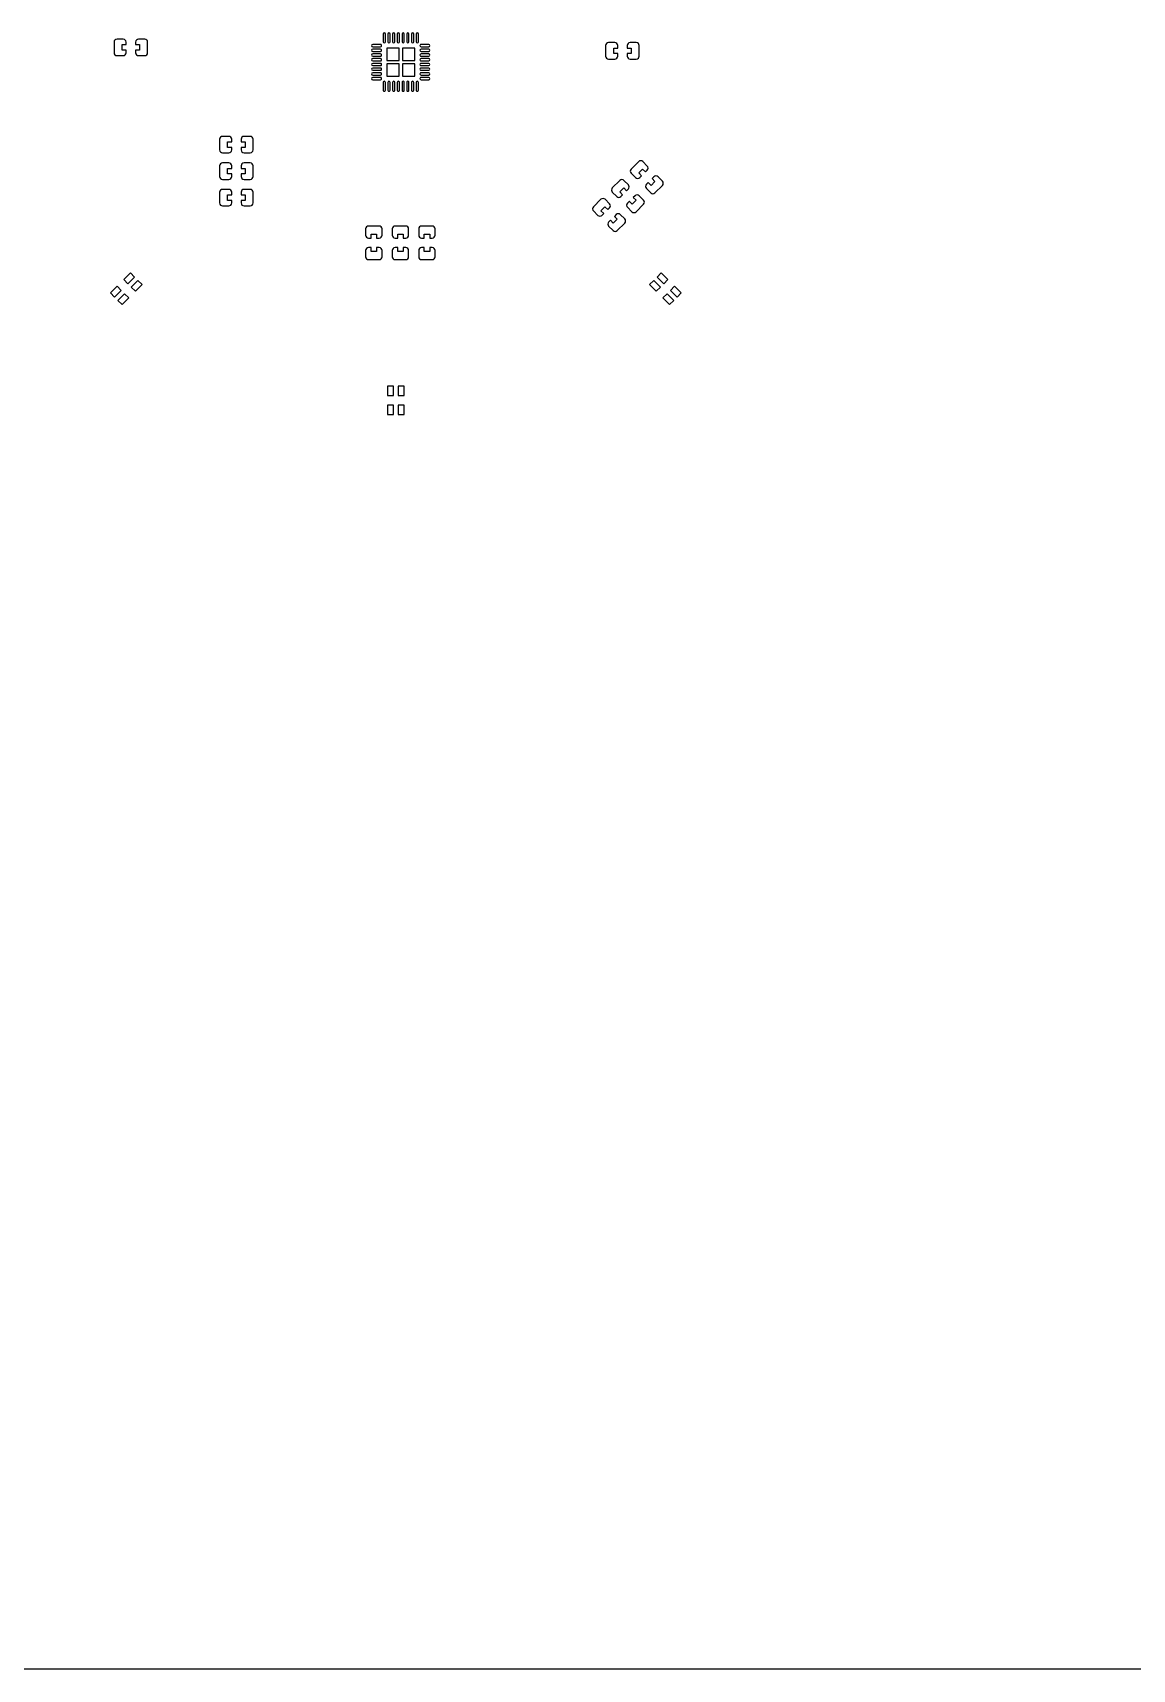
# Model space of a CAD drawing. Extents: x -190 to 190, y -140 to 140.
# Drawn here: x -93.3 to 0, y -140 to -1.1 of the extents above; entities that cross this region are included whole.
import ezdxf

# ---------------------------------------------------------------- set-up
doc = ezdxf.new("R2010")
doc.units = 0
doc.header["$MEASUREMENT"] = 0
doc.layers.get('0').update_dxf_attribs({"linetype": 'CONTINUOUS'})

msp = doc.modelspace()

# ---------------------------------------------------------------- linework, layer by layer
for points in [[(-189.999551, 135.000439, -0.414214), (-184.999531, 140.00043), (-184.999531, 140.00043), (185.000469, 140.00043), (185.000469, 140.00043, -0.414214), (190.000469, 135.000439), (190.000469, 135.000439), (190.000469, -134.999561), (190.000469, -134.999561, -0.414214), (185.000469, -139.99957), (185.000469, -139.99957), (-184.999531, -139.99957), (-184.999531, -139.99957, -0.414214), (-189.999551, -134.999561), (-189.999551, -134.999561), (-189.999551, 135.000439)], [(-63.348999, -1.241, 0.999997), (-63.538999, -1.241), (-63.538999, -1.241), (-63.538999, -1.901), (-63.538999, -1.901, 0.999986), (-63.348999, -1.901), (-63.348999, -1.901), (-63.348999, -1.241)], [(-62.948003, -1.241, 0.999997), (-63.138003, -1.241), (-63.138003, -1.241), (-63.138003, -1.901), (-63.138003, -1.901, 0.999986), (-62.948003, -1.901), (-62.948003, -1.901), (-62.948003, -1.241)], [(-62.549004, -1.241, 0.999997), (-62.738999, -1.241), (-62.738999, -1.241), (-62.738999, -1.901), (-62.738999, -1.901, 0.999986), (-62.549004, -1.901), (-62.549004, -1.901), (-62.549004, -1.241)], [(-62.148999, -1.241, 0.999997), (-62.338999, -1.241), (-62.338999, -1.241), (-62.338999, -1.901), (-62.338999, -1.901, 0.999986), (-62.148999, -1.901), (-62.148999, -1.901), (-62.148999, -1.241)], [(-61.748999, -1.241, 0.999997), (-61.938999, -1.241), (-61.938999, -1.241), (-61.938999, -1.901), (-61.938999, -1.901, 0.999986), (-61.748999, -1.901), (-61.748999, -1.901), (-61.748999, -1.241)], [(-61.348999, -1.241, 0.999997), (-61.538999, -1.241), (-61.538999, -1.241), (-61.538999, -1.901), (-61.538999, -1.901, 0.999986), (-61.348999, -1.901), (-61.348999, -1.901), (-61.348999, -1.241)], [(-60.947998, -1.241, 0.999997), (-61.137998, -1.241), (-61.137998, -1.241), (-61.137998, -1.901), (-61.137998, -1.901, 0.999986), (-60.947998, -1.901), (-60.947998, -1.901), (-60.947998, -1.241)], [(-60.547998, -1.241, 0.999997), (-60.738003, -1.241), (-60.738003, -1.241), (-60.738003, -1.901), (-60.738003, -1.901, 0.999986), (-60.547998, -1.901), (-60.547998, -1.901), (-60.547998, -1.241)], [(-85.337998, -1.921, 0.414685), (-85.587002, -1.672), (-85.587002, -1.672), (-86.112002, -1.672), (-86.112002, -1.672, 0.413451), (-86.360996, -1.921), (-86.360996, -1.921), (-86.360996, -2.821), (-86.360996, -2.821, 0.413739), (-86.112002, -3.07), (-86.112002, -3.07), (-85.585996, -3.07), (-85.585996, -3.07, 0.41379), (-85.337998, -2.821), (-85.337998, -2.821), (-85.337998, -2.604), (-85.337998, -2.604), (-85.677998, -2.604), (-85.677998, -2.604), (-85.677998, -2.138), (-85.677998, -2.138), (-85.337998, -2.138), (-85.337998, -2.138), (-85.337998, -1.921)], [(-83.512998, -1.921, 0.414673), (-83.762002, -1.672), (-83.762002, -1.672), (-84.287002, -1.672), (-84.287002, -1.672, 0.413466), (-84.536006, -1.921), (-84.536006, -1.921), (-84.536006, -2.138), (-84.536006, -2.138), (-84.195, -2.138), (-84.195, -2.138), (-84.195, -2.604), (-84.195, -2.604), (-84.536006, -2.604), (-84.536006, -2.604), (-84.536006, -2.821), (-84.536006, -2.821, 0.413755), (-84.287002, -3.07), (-84.287002, -3.07), (-83.762002, -3.07), (-83.762002, -3.07, 0.414963), (-83.512998, -2.821), (-83.512998, -2.821), (-83.512998, -1.921)], [(-63.763999, -2.316, 1.000103), (-63.763999, -2.126), (-63.763999, -2.126), (-64.423999, -2.126), (-64.423999, -2.126, 0.999949), (-64.423999, -2.316), (-64.423999, -2.316), (-63.763999, -2.316)], [(-63.763999, -2.716, 1.000103), (-63.763999, -2.526), (-63.763999, -2.526), (-64.423999, -2.526), (-64.423999, -2.526, 0.999949), (-64.423999, -2.716), (-64.423999, -2.716), (-63.763999, -2.716)], [(-59.663999, -2.316, 1), (-59.663999, -2.126), (-59.663999, -2.126), (-60.323999, -2.126), (-60.323999, -2.126, 1.000051), (-60.323999, -2.316), (-60.323999, -2.316), (-59.663999, -2.316)], [(-59.663999, -2.716, 1), (-59.663999, -2.526), (-59.663999, -2.526), (-60.323999, -2.526), (-60.323999, -2.526, 1.000051), (-60.323999, -2.716), (-60.323999, -2.716), (-59.663999, -2.716)], [(-43.645, -2.211, 0.414675), (-43.893999, -1.962), (-43.893999, -1.962), (-44.418999, -1.962), (-44.418999, -1.962, 0.413468), (-44.667998, -2.211), (-44.667998, -2.211), (-44.667998, -3.111), (-44.667998, -3.111, 0.413754), (-44.418999, -3.36), (-44.418999, -3.36), (-43.892998, -3.36), (-43.892998, -3.36, 0.413783), (-43.645, -3.111), (-43.645, -3.111), (-43.645, -2.894), (-43.645, -2.894), (-43.985, -2.894), (-43.985, -2.894), (-43.985, -2.428), (-43.985, -2.428), (-43.645, -2.428), (-43.645, -2.428), (-43.645, -2.211)], [(-41.82, -2.211, 0.41468), (-42.068999, -1.962), (-42.068999, -1.962), (-42.593999, -1.962), (-42.593999, -1.962, 0.413462), (-42.842998, -2.211), (-42.842998, -2.211), (-42.842998, -2.428), (-42.842998, -2.428), (-42.502002, -2.428), (-42.502002, -2.428), (-42.502002, -2.894), (-42.502002, -2.894), (-42.842998, -2.894), (-42.842998, -2.894), (-42.842998, -3.111), (-42.842998, -3.111, 0.413748), (-42.593999, -3.36), (-42.593999, -3.36), (-42.068999, -3.36), (-42.068999, -3.36, 0.414968), (-41.82, -3.111), (-41.82, -3.111), (-41.82, -2.211)], [(-63.763999, -3.116, 1.000103), (-63.763999, -2.926), (-63.763999, -2.926), (-64.423999, -2.926), (-64.423999, -2.926, 0.999949), (-64.423999, -3.116), (-64.423999, -3.116), (-63.763999, -3.116)], [(-63.763999, -3.516, 1.000103), (-63.763999, -3.326), (-63.763999, -3.326), (-64.423999, -3.326), (-64.423999, -3.326, 0.999949), (-64.423999, -3.516), (-64.423999, -3.516), (-63.763999, -3.516)], [(-63.763999, -3.916, 1.000103), (-63.763999, -3.726), (-63.763999, -3.726), (-64.423999, -3.726), (-64.423999, -3.726, 0.999949), (-64.423999, -3.916), (-64.423999, -3.916), (-63.763999, -3.916)], [(-63.763999, -4.316, 1.000103), (-63.763999, -4.126), (-63.763999, -4.126), (-64.423999, -4.126), (-64.423999, -4.126, 0.999949), (-64.423999, -4.316), (-64.423999, -4.316), (-63.763999, -4.316)], [(-59.663999, -3.116, 1), (-59.663999, -2.926), (-59.663999, -2.926), (-60.323999, -2.926), (-60.323999, -2.926, 1.000051), (-60.323999, -3.116), (-60.323999, -3.116), (-59.663999, -3.116)], [(-59.663999, -3.516, 1), (-59.663999, -3.326), (-59.663999, -3.326), (-60.323999, -3.326), (-60.323999, -3.326, 1.000051), (-60.323999, -3.516), (-60.323999, -3.516), (-59.663999, -3.516)], [(-59.663999, -3.916, 1), (-59.663999, -3.726), (-59.663999, -3.726), (-60.323999, -3.726), (-60.323999, -3.726, 1.000051), (-60.323999, -3.916), (-60.323999, -3.916), (-59.663999, -3.916)], [(-59.663999, -4.316, 1), (-59.663999, -4.126), (-59.663999, -4.126), (-60.323999, -4.126), (-60.323999, -4.126, 1.000051), (-60.323999, -4.316), (-60.323999, -4.316), (-59.663999, -4.316)], [(-63.763999, -4.716, 1.000103), (-63.763999, -4.526), (-63.763999, -4.526), (-64.423999, -4.526), (-64.423999, -4.526, 0.999949), (-64.423999, -4.716), (-64.423999, -4.716), (-63.763999, -4.716)], [(-63.763999, -5.116, 1.000103), (-63.763999, -4.926), (-63.763999, -4.926), (-64.423999, -4.926), (-64.423999, -4.926, 0.999949), (-64.423999, -5.116), (-64.423999, -5.116), (-63.763999, -5.116)], [(-63.348999, -5.341, 1.000006), (-63.538999, -5.341), (-63.538999, -5.341), (-63.538999, -6.001), (-63.538999, -6.001, 1.000013), (-63.348999, -6.001), (-63.348999, -6.001), (-63.348999, -5.341)], [(-62.948003, -5.341, 1.000006), (-63.138003, -5.341), (-63.138003, -5.341), (-63.138003, -6.001), (-63.138003, -6.001, 1.000013), (-62.948003, -6.001), (-62.948003, -6.001), (-62.948003, -5.341)], [(-62.549004, -5.341, 1.000006), (-62.738999, -5.341), (-62.738999, -5.341), (-62.738999, -6.001), (-62.738999, -6.001, 1.000013), (-62.549004, -6.001), (-62.549004, -6.001), (-62.549004, -5.341)], [(-62.148999, -5.341, 1.000006), (-62.338999, -5.341), (-62.338999, -5.341), (-62.338999, -6.001), (-62.338999, -6.001, 1.000013), (-62.148999, -6.001), (-62.148999, -6.001), (-62.148999, -5.341)], [(-61.748999, -5.341, 1.000006), (-61.938999, -5.341), (-61.938999, -5.341), (-61.938999, -6.001), (-61.938999, -6.001, 1.000013), (-61.748999, -6.001), (-61.748999, -6.001), (-61.748999, -5.341)], [(-61.348999, -5.341, 1.000006), (-61.538999, -5.341), (-61.538999, -5.341), (-61.538999, -6.001), (-61.538999, -6.001, 1.000013), (-61.348999, -6.001), (-61.348999, -6.001), (-61.348999, -5.341)], [(-60.947998, -5.341, 1.000006), (-61.137998, -5.341), (-61.137998, -5.341), (-61.137998, -6.001), (-61.137998, -6.001, 1.000013), (-60.947998, -6.001), (-60.947998, -6.001), (-60.947998, -5.341)], [(-60.547998, -5.341, 1.000006), (-60.738003, -5.341), (-60.738003, -5.341), (-60.738003, -6.001), (-60.738003, -6.001, 1.000013), (-60.547998, -6.001), (-60.547998, -6.001), (-60.547998, -5.341)], [(-59.663999, -4.716, 1), (-59.663999, -4.526), (-59.663999, -4.526), (-60.323999, -4.526), (-60.323999, -4.526, 1.000051), (-60.323999, -4.716), (-60.323999, -4.716), (-59.663999, -4.716)], [(-59.663999, -5.116, 1), (-59.663999, -4.926), (-59.663999, -4.926), (-60.323999, -4.926), (-60.323999, -4.926, 1.000051), (-60.323999, -5.116), (-60.323999, -5.116), (-59.663999, -5.116)], [(-76.388003, -10.171, 0.414676), (-76.637002, -9.922), (-76.637002, -9.922), (-77.161997, -9.922), (-77.161997, -9.922, 0.413458), (-77.411001, -10.171), (-77.411001, -10.171), (-77.411001, -11.071), (-77.411001, -11.071, 0.41375), (-77.161997, -11.32), (-77.161997, -11.32), (-76.636001, -11.32), (-76.636001, -11.32, 0.413792), (-76.388003, -11.071), (-76.388003, -11.071), (-76.388003, -10.854), (-76.388003, -10.854), (-76.728003, -10.854), (-76.728003, -10.854), (-76.728003, -10.388), (-76.728003, -10.388), (-76.388003, -10.388), (-76.388003, -10.388), (-76.388003, -10.171)], [(-74.562998, -10.171, 0.414682), (-74.812002, -9.922), (-74.812002, -9.922), (-75.337002, -9.922), (-75.337002, -9.922, 0.413447), (-75.586001, -10.171), (-75.586001, -10.171), (-75.586001, -10.388), (-75.586001, -10.388), (-75.245, -10.388), (-75.245, -10.388), (-75.245, -10.854), (-75.245, -10.854), (-75.586001, -10.854), (-75.586001, -10.854), (-75.586001, -11.071), (-75.586001, -11.071, 0.413739), (-75.337002, -11.32), (-75.337002, -11.32), (-74.812002, -11.32), (-74.812002, -11.32, 0.414977), (-74.562998, -11.071), (-74.562998, -11.071), (-74.562998, -10.171)], [(-76.388003, -12.421, 0.414679), (-76.637002, -12.172), (-76.637002, -12.172), (-77.161997, -12.172), (-77.161997, -12.172, 0.413462), (-77.411001, -12.421), (-77.411001, -12.421), (-77.411001, -13.321), (-77.411001, -13.321, 0.413749), (-77.161997, -13.57), (-77.161997, -13.57), (-76.636001, -13.57), (-76.636001, -13.57, 0.413789), (-76.388003, -13.321), (-76.388003, -13.321), (-76.388003, -13.104), (-76.388003, -13.104), (-76.728003, -13.104), (-76.728003, -13.104), (-76.728003, -12.637999), (-76.728003, -12.637999), (-76.388003, -12.637999), (-76.388003, -12.637999), (-76.388003, -12.421)], [(-74.562998, -12.421, 0.414685), (-74.812002, -12.172), (-74.812002, -12.172), (-75.337002, -12.172), (-75.337002, -12.172, 0.413451), (-75.586001, -12.421), (-75.586001, -12.421), (-75.586001, -12.637999), (-75.586001, -12.637999), (-75.245, -12.637999), (-75.245, -12.637999), (-75.245, -13.104), (-75.245, -13.104), (-75.586001, -13.104), (-75.586001, -13.104), (-75.586001, -13.321), (-75.586001, -13.321, 0.413737), (-75.337002, -13.57), (-75.337002, -13.57), (-74.812002, -13.57), (-74.812002, -13.57, 0.414974), (-74.562998, -13.321), (-74.562998, -13.321), (-74.562998, -12.421)], [(-41.512998, -12.065, 0.414486), (-41.865, -12.065), (-41.865, -12.065), (-42.501001, -12.701), (-42.501001, -12.701, 0.414676), (-42.501001, -13.053), (-42.501001, -13.053), (-42.128999, -13.425), (-42.128999, -13.425, 0.413662), (-41.777998, -13.425), (-41.777998, -13.425), (-41.623999, -13.271), (-41.623999, -13.271), (-41.866001, -13.029), (-41.866001, -13.029), (-41.536001, -12.698999), (-41.536001, -12.698999), (-41.293999, -12.941), (-41.293999, -12.941), (-41.14, -12.787001), (-41.14, -12.787001, 0.411819), (-41.141001, -12.437), (-41.141001, -12.437), (-41.512998, -12.065)], [(-43.113003, -13.665, 0.414476), (-43.465, -13.665), (-43.465, -13.665), (-44.101001, -14.301), (-44.101001, -14.301, 0.41466), (-44.101001, -14.653), (-44.101001, -14.653), (-43.728999, -15.025), (-43.728999, -15.025, 0.413662), (-43.377998, -15.025), (-43.377998, -15.025), (-43.223999, -14.871), (-43.223999, -14.871), (-43.466001, -14.629), (-43.466001, -14.629), (-43.136001, -14.299), (-43.136001, -14.299), (-42.893999, -14.541), (-42.893999, -14.541), (-42.74, -14.387001), (-42.74, -14.387001, 0.411827), (-42.741001, -14.037), (-42.741001, -14.037), (-43.113003, -13.665)], [(-40.222998, -13.356, 0.41449), (-40.575002, -13.356), (-40.575002, -13.356), (-40.727, -13.508), (-40.727, -13.508), (-40.727, -13.509), (-40.727, -13.509), (-40.487, -13.749), (-40.487, -13.749), (-40.817, -14.079), (-40.817, -14.079), (-41.056997, -13.839), (-41.056997, -13.839), (-41.057998, -13.839), (-41.057998, -13.839), (-41.211001, -13.992001), (-41.211001, -13.992001, 0.414675), (-41.211001, -14.344), (-41.211001, -14.344), (-40.839001, -14.716), (-40.839001, -14.716, 0.41366), (-40.488, -14.716), (-40.488, -14.716), (-39.850999, -14.079), (-39.850999, -14.079, 0.41181), (-39.85, -13.728999), (-39.85, -13.728999), (-40.222998, -13.356)], [(-76.388003, -14.671, 0.414684), (-76.637002, -14.422001), (-76.637002, -14.422001), (-77.161997, -14.422001), (-77.161997, -14.422001, 0.413457), (-77.411001, -14.671), (-77.411001, -14.671), (-77.411001, -15.571), (-77.411001, -15.571, 0.413744), (-77.161997, -15.82), (-77.161997, -15.82), (-76.636001, -15.82), (-76.636001, -15.82, 0.413789), (-76.388003, -15.571), (-76.388003, -15.571), (-76.388003, -15.354), (-76.388003, -15.354), (-76.728003, -15.354), (-76.728003, -15.354), (-76.728003, -14.887999), (-76.728003, -14.887999), (-76.388003, -14.887999), (-76.388003, -14.887999), (-76.388003, -14.671)], [(-74.562998, -14.671, 0.414681), (-74.812002, -14.422001), (-74.812002, -14.422001), (-75.337002, -14.422001), (-75.337002, -14.422001, 0.413449), (-75.586001, -14.671), (-75.586001, -14.671), (-75.586001, -14.887999), (-75.586001, -14.887999), (-75.245, -14.887999), (-75.245, -14.887999), (-75.245, -15.354), (-75.245, -15.354), (-75.586001, -15.354), (-75.586001, -15.354), (-75.586001, -15.571), (-75.586001, -15.571, 0.413733), (-75.337002, -15.82), (-75.337002, -15.82), (-74.812002, -15.82), (-74.812002, -15.82, 0.414974), (-74.562998, -15.571), (-74.562998, -15.571), (-74.562998, -14.671)], [(-44.713003, -15.265, 0.41448), (-45.065, -15.265), (-45.065, -15.265), (-45.701001, -15.901), (-45.701001, -15.901, 0.414676), (-45.701001, -16.253), (-45.701001, -16.253), (-45.328999, -16.625), (-45.328999, -16.625, 0.413664), (-44.977998, -16.625), (-44.977998, -16.625), (-44.823999, -16.471001), (-44.823999, -16.471001), (-45.066001, -16.229), (-45.066001, -16.229), (-44.736001, -15.899), (-44.736001, -15.899), (-44.493999, -16.141), (-44.493999, -16.141), (-44.34, -15.987), (-44.34, -15.987, 0.411794), (-44.341001, -15.637), (-44.341001, -15.637), (-44.713003, -15.265)], [(-41.822998, -14.956, 0.41448), (-42.175, -14.956), (-42.175, -14.956), (-42.327002, -15.107999), (-42.327002, -15.107999), (-42.327002, -15.109), (-42.327002, -15.109), (-42.087002, -15.349), (-42.087002, -15.349), (-42.417002, -15.679), (-42.417002, -15.679), (-42.656997, -15.439), (-42.656997, -15.439), (-42.658003, -15.439), (-42.658003, -15.439), (-42.811001, -15.592), (-42.811001, -15.592, 0.414668), (-42.811001, -15.944), (-42.811001, -15.944), (-42.438999, -16.316001), (-42.438999, -16.316001, 0.41366), (-42.087998, -16.316001), (-42.087998, -16.316001), (-41.451001, -15.679), (-41.451001, -15.679, 0.411828), (-41.45, -15.328999), (-41.45, -15.328999), (-41.822998, -14.956)], [(-43.423003, -16.556, 0.414474), (-43.775, -16.556), (-43.775, -16.556), (-43.926997, -16.707999), (-43.926997, -16.707999), (-43.926997, -16.709), (-43.926997, -16.709), (-43.687002, -16.949), (-43.687002, -16.949), (-44.016997, -17.278999), (-44.016997, -17.278999), (-44.257002, -17.038999), (-44.257002, -17.038999), (-44.257998, -17.038999), (-44.257998, -17.038999), (-44.411001, -17.192001), (-44.411001, -17.192001, 0.414674), (-44.411001, -17.543999), (-44.411001, -17.543999), (-44.038999, -17.916), (-44.038999, -17.916, 0.41367), (-43.687998, -17.916), (-43.687998, -17.916), (-43.051001, -17.278999), (-43.051001, -17.278999, 0.411794), (-43.05, -16.929), (-43.05, -16.929), (-43.423003, -16.556)], [(-63.625, -17.782001, 0.414685), (-63.873999, -17.533), (-63.873999, -17.533), (-64.773999, -17.533), (-64.773999, -17.533, 0.414633), (-65.022998, -17.782001), (-65.022998, -17.782001), (-65.022998, -18.307001), (-65.022998, -18.307001, 0.413744), (-64.773999, -18.556001), (-64.773999, -18.556001), (-64.557002, -18.556001), (-64.557002, -18.556001), (-64.557002, -18.215001), (-64.557002, -18.215001), (-64.090996, -18.215001), (-64.090996, -18.215001), (-64.090996, -18.556001), (-64.090996, -18.556001), (-63.873999, -18.556001), (-63.873999, -18.556001, 0.413796), (-63.625, -18.307001), (-63.625, -18.307001), (-63.625, -17.782001)], [(-61.375, -17.782001, 0.414668), (-61.623999, -17.533), (-61.623999, -17.533), (-62.523999, -17.533), (-62.523999, -17.533, 0.414633), (-62.772998, -17.782001), (-62.772998, -17.782001), (-62.772998, -18.307001), (-62.772998, -18.307001, 0.413756), (-62.523999, -18.556001), (-62.523999, -18.556001), (-62.307002, -18.556001), (-62.307002, -18.556001), (-62.307002, -18.215001), (-62.307002, -18.215001), (-61.841001, -18.215001), (-61.841001, -18.215001), (-61.841001, -18.556001), (-61.841001, -18.556001), (-61.623999, -18.556001), (-61.623999, -18.556001, 0.41379), (-61.375, -18.307001), (-61.375, -18.307001), (-61.375, -17.782001)], [(-59.125, -17.782001, 0.414685), (-59.373999, -17.533), (-59.373999, -17.533), (-60.273999, -17.533), (-60.273999, -17.533, 0.414639), (-60.522998, -17.782001), (-60.522998, -17.782001), (-60.522998, -18.307001), (-60.522998, -18.307001, 0.413744), (-60.273999, -18.556001), (-60.273999, -18.556001), (-60.056997, -18.556001), (-60.056997, -18.556001), (-60.056997, -18.215001), (-60.056997, -18.215001), (-59.591001, -18.215001), (-59.591001, -18.215001), (-59.591001, -18.556001), (-59.591001, -18.556001), (-59.373999, -18.556001), (-59.373999, -18.556001, 0.41379), (-59.125, -18.307001), (-59.125, -18.307001), (-59.125, -17.782001)], [(-63.625, -19.606, 0.413505), (-63.873999, -19.357999), (-63.873999, -19.357999), (-64.090996, -19.357999), (-64.090996, -19.357999), (-64.090996, -19.697999), (-64.090996, -19.697999), (-64.557002, -19.697999), (-64.557002, -19.697999), (-64.557002, -19.357999), (-64.557002, -19.357999), (-64.773999, -19.357999), (-64.773999, -19.357999, 0.41463), (-65.022998, -19.607), (-65.022998, -19.607), (-65.022998, -20.132), (-65.022998, -20.132, 0.413747), (-64.773999, -20.381), (-64.773999, -20.381), (-63.873999, -20.381), (-63.873999, -20.381, 0.413799), (-63.625, -20.132), (-63.625, -20.132), (-63.625, -19.606)], [(-61.375, -19.606, 0.413488), (-61.623999, -19.357999), (-61.623999, -19.357999), (-61.841001, -19.357999), (-61.841001, -19.357999), (-61.841001, -19.697999), (-61.841001, -19.697999), (-62.307002, -19.697999), (-62.307002, -19.697999), (-62.307002, -19.357999), (-62.307002, -19.357999), (-62.523999, -19.357999), (-62.523999, -19.357999, 0.41463), (-62.772998, -19.607), (-62.772998, -19.607), (-62.772998, -20.132), (-62.772998, -20.132, 0.413759), (-62.523999, -20.381), (-62.523999, -20.381), (-61.623999, -20.381), (-61.623999, -20.381, 0.413793), (-61.375, -20.132), (-61.375, -20.132), (-61.375, -19.606)], [(-59.125, -19.606, 0.413505), (-59.373999, -19.357999), (-59.373999, -19.357999), (-59.591001, -19.357999), (-59.591001, -19.357999), (-59.591001, -19.697999), (-59.591001, -19.697999), (-60.056997, -19.697999), (-60.056997, -19.697999), (-60.056997, -19.357999), (-60.056997, -19.357999), (-60.273999, -19.357999), (-60.273999, -19.357999, 0.414636), (-60.522998, -19.607), (-60.522998, -19.607), (-60.522998, -20.132), (-60.522998, -20.132, 0.413747), (-60.273999, -20.381), (-60.273999, -20.381), (-59.373999, -20.381), (-59.373999, -20.381, 0.413793), (-59.125, -20.132), (-59.125, -20.132), (-59.125, -19.606)]]:
    msp.add_lwpolyline(points, format="xyb")
for points in [[(-62.192998, -2.429), (-63.235, -2.429), (-63.235, -2.429), (-63.235, -3.471), (-63.235, -3.471), (-62.192998, -3.471), (-62.192998, -3.471), (-62.192998, -2.429)], [(-60.851001, -2.429), (-61.893003, -2.429), (-61.893003, -2.429), (-61.893003, -3.471), (-61.893003, -3.471), (-60.851001, -3.471), (-60.851001, -3.471), (-60.851001, -2.429)], [(-62.192998, -3.771), (-63.235, -3.771), (-63.235, -3.771), (-63.235, -4.813), (-63.235, -4.813), (-62.192998, -4.813), (-62.192998, -4.813), (-62.192998, -3.771)], [(-60.851001, -3.771), (-61.893003, -3.771), (-61.893003, -3.771), (-61.893003, -4.813), (-61.893003, -4.813), (-60.851001, -4.813), (-60.851001, -4.813), (-60.851001, -3.771)], [(-84.971006, -21.508), (-85.537002, -22.073999), (-85.537002, -22.073999), (-85.182998, -22.427), (-85.182998, -22.427), (-84.617998, -21.862), (-84.617998, -21.862), (-84.971006, -21.508)], [(-84.335, -22.145), (-84.9, -22.71), (-84.9, -22.71), (-84.547002, -23.064001), (-84.547002, -23.064001), (-83.980996, -22.498), (-83.980996, -22.498), (-84.335, -22.145)], [(-40.583, -22.145), (-40.937, -22.498), (-40.937, -22.498), (-40.371001, -23.064001), (-40.371001, -23.064001), (-40.018, -22.71), (-40.018, -22.71), (-40.583, -22.145)], [(-39.947, -21.508), (-40.300999, -21.862), (-40.300999, -21.862), (-39.735, -22.427), (-39.735, -22.427), (-39.381001, -22.073999), (-39.381001, -22.073999), (-39.947, -21.508)], [(-86.102002, -22.639001), (-86.667998, -23.205), (-86.667998, -23.205), (-86.315, -23.559001), (-86.315, -23.559001), (-85.749004, -22.993), (-85.749004, -22.993), (-86.102002, -22.639001)], [(-85.465996, -23.275999), (-86.032002, -23.842), (-86.032002, -23.842), (-85.677998, -24.195), (-85.677998, -24.195), (-85.112002, -23.629001), (-85.112002, -23.629001), (-85.465996, -23.275999)], [(-39.452002, -23.275999), (-39.806001, -23.63), (-39.806001, -23.63), (-39.24, -24.195), (-39.24, -24.195), (-38.885999, -23.842), (-38.885999, -23.842), (-39.452002, -23.275999)], [(-38.816001, -22.64), (-39.168999, -22.993), (-39.168999, -22.993), (-38.603999, -23.559001), (-38.603999, -23.559001), (-38.25, -23.205), (-38.25, -23.205), (-38.816001, -22.64)], [(-62.659004, -31.121001), (-63.158994, -31.121001), (-63.158994, -31.121001), (-63.158994, -31.920999), (-63.158994, -31.920999), (-62.659004, -31.920999), (-62.659004, -31.920999), (-62.659004, -31.121001)], [(-61.758999, -31.121001), (-62.258999, -31.121001), (-62.258999, -31.121001), (-62.258999, -31.920999), (-62.258999, -31.920999), (-61.758999, -31.920999), (-61.758999, -31.920999), (-61.758999, -31.121001)], [(-62.659004, -32.721001), (-63.158994, -32.721001), (-63.158994, -32.721001), (-63.158994, -33.521001), (-63.158994, -33.521001), (-62.659004, -33.521001), (-62.659004, -33.521001), (-62.659004, -32.721001)], [(-61.758999, -32.721001), (-62.258999, -32.721001), (-62.258999, -32.721001), (-62.258999, -33.521001), (-62.258999, -33.521001), (-61.758999, -33.521001), (-61.758999, -33.521001), (-61.758999, -32.721001)]]:
    msp.add_lwpolyline(points)

doc.saveas('drawing.dxf')
